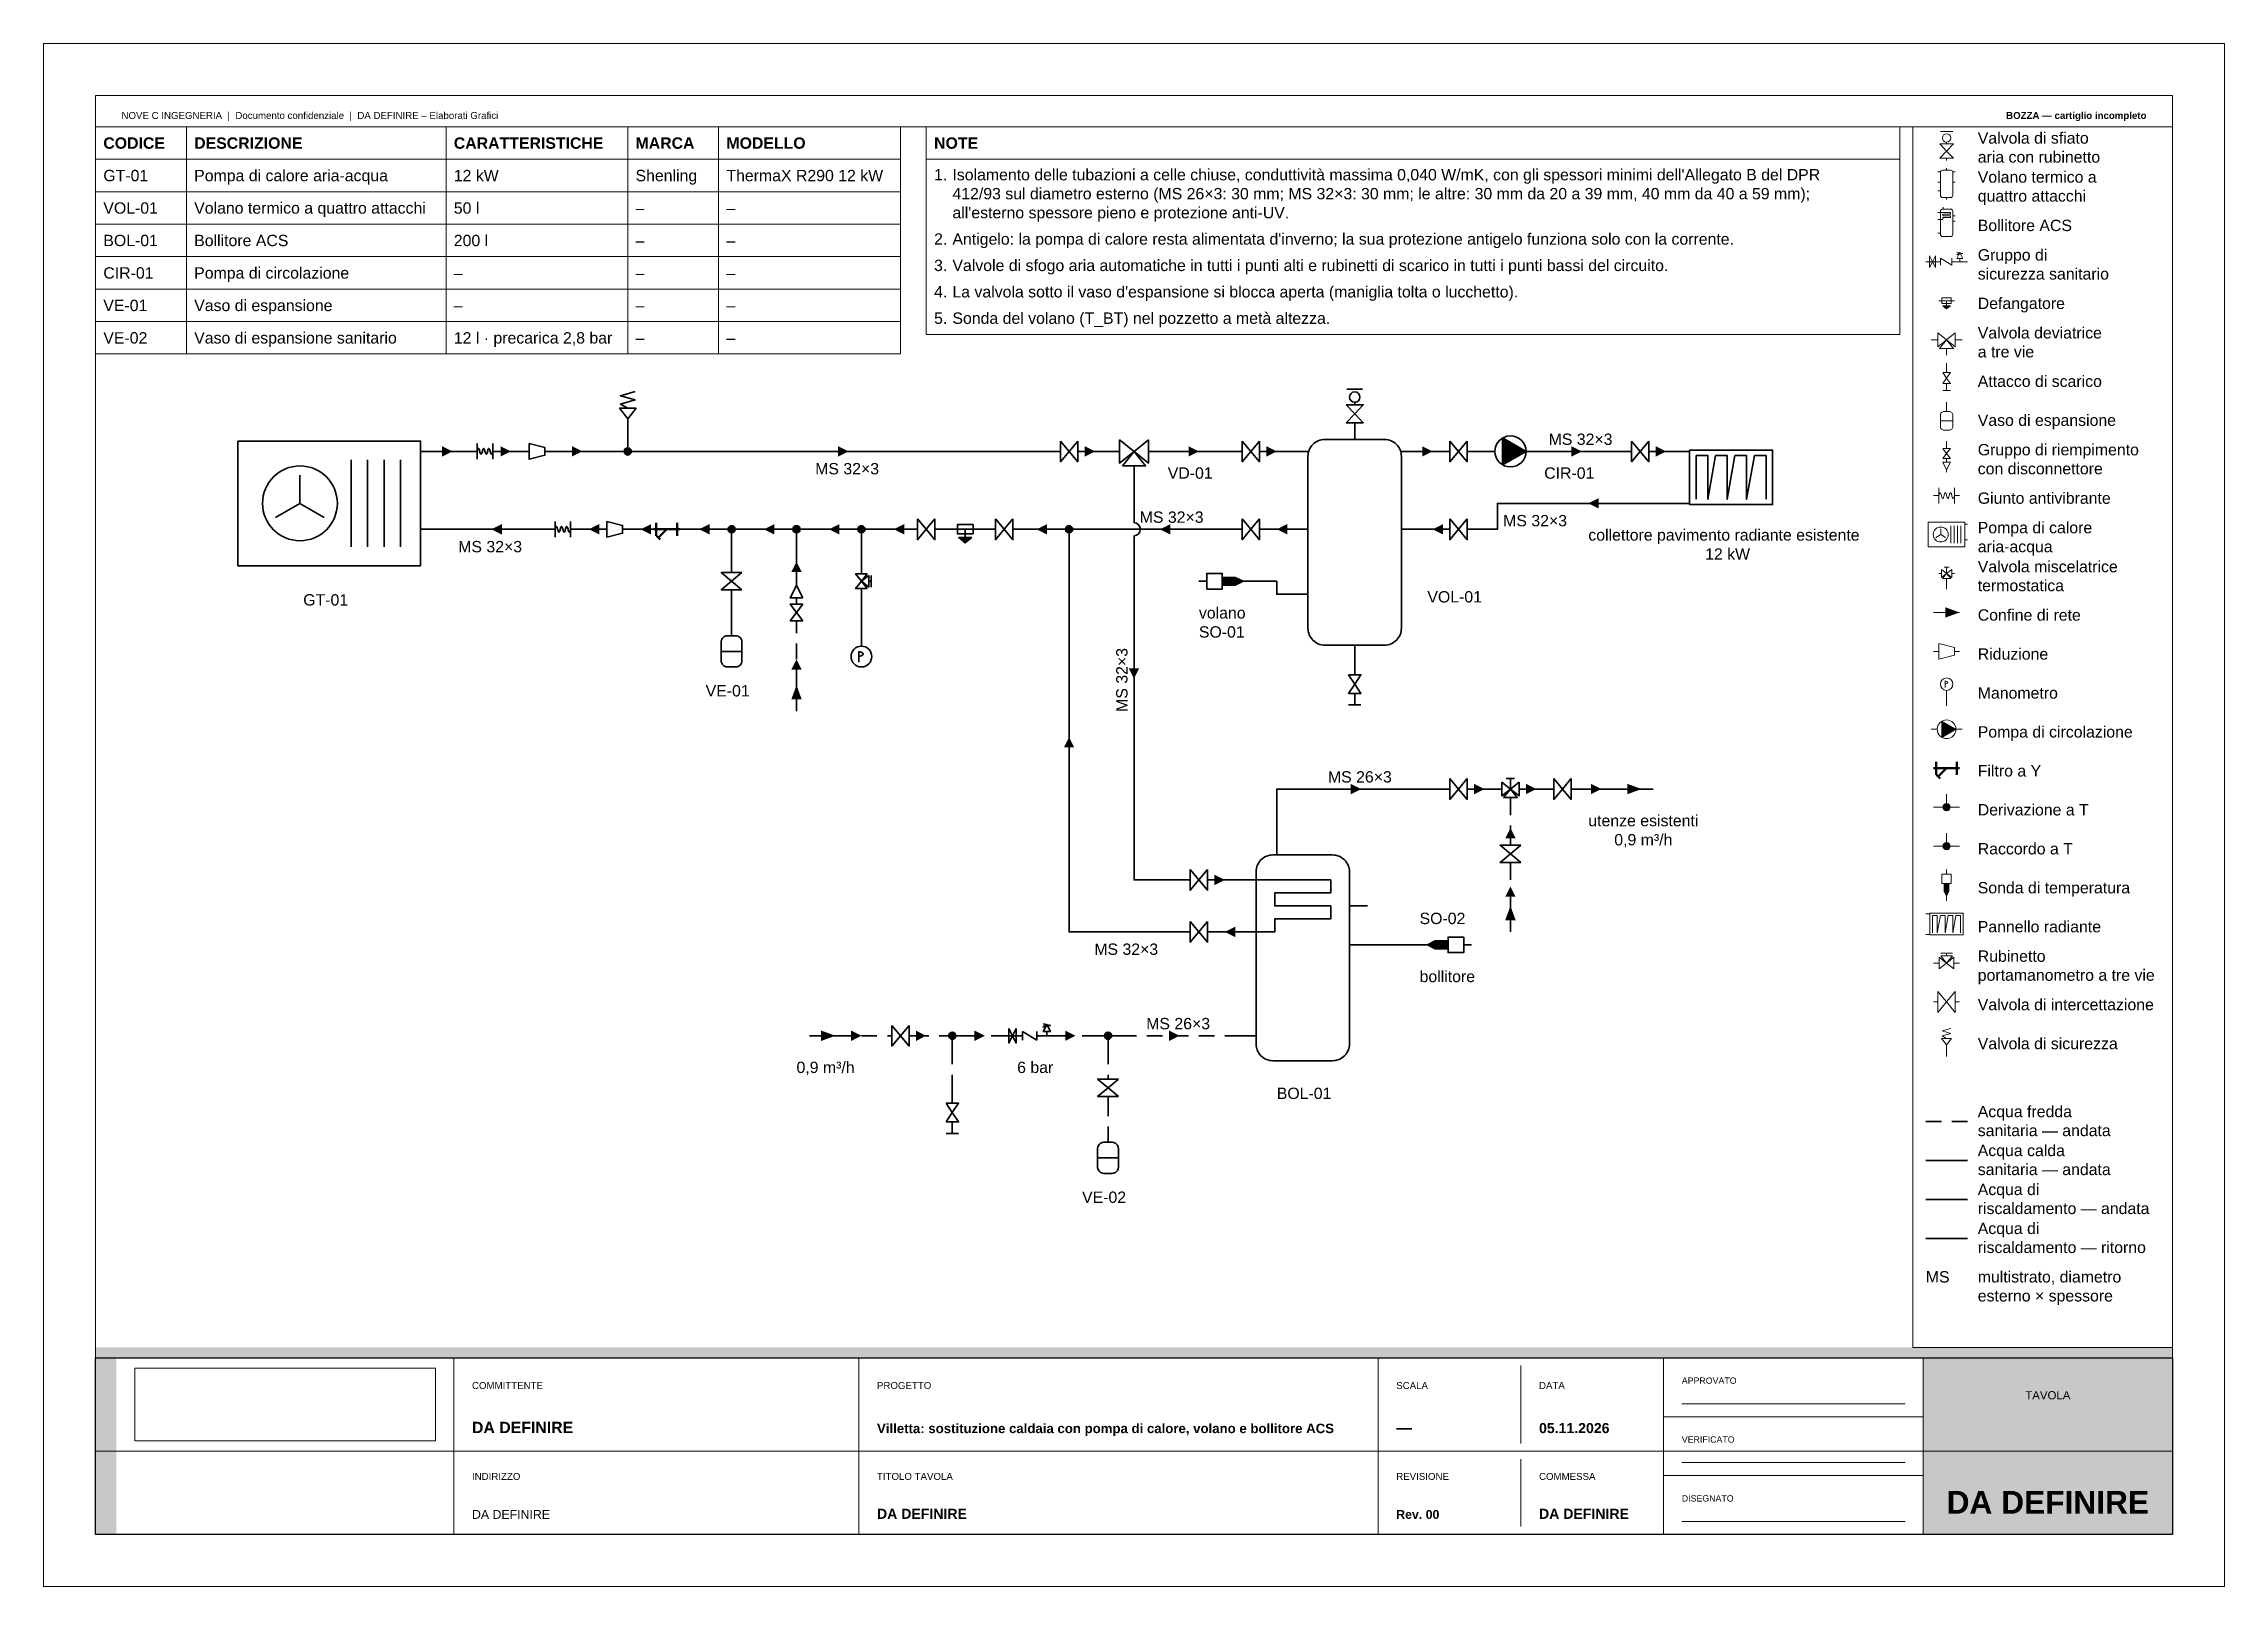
# Paper-space layout 'A3' of a CAD drawing. Header units: millimetres. Extents: x 0 to 420, y 0 to 297.
# The model-space entities are those that its viewports show. They can reach past a viewport. Long polylines and large blocks are cut down to what shows.
import ezdxf
from ezdxf.enums import TextEntityAlignment as Align

# ---------------------------------------------------------------- set-up
doc = ezdxf.new("R2010")
doc.units = ezdxf.units.MM
doc.linetypes.add('NOVEC_TRATTO_3_2', pattern=[5, 3, -2])
doc.layers.add('G-ANNO-NPLT', color=7, linetype='Continuous', lineweight=18, plot=False)
for name, color, linetype, lineweight in [('G-ANNO-TTLB', 7, 'Continuous', 18), ('M-ANNO-DIAM', 7, 'Continuous', 18), ('M-ANNO-IDEN', 7, 'Continuous', 18), ('M-ANNO-LEGN', 7, 'Continuous', 18), ('M-ANNO-SCHD', 7, 'Continuous', 18), ('M-DIAG-EQPM', 7, 'Continuous', 35)]:
    doc.layers.add(name, color=color, linetype=linetype, lineweight=lineweight)
for name, color, linetype, lineweight, true_color in [('M-HWTR-RETN', 142, 'Continuous', 35, 0x2471a3), ('M-HWTR-SPLY', 22, 'Continuous', 35, 0xc0392b), ('P-DOMW-CPIP', 161, 'NOVEC_TRATTO_3_2', 35, 0x5dade2), ('P-DOMW-HPIP', 30, 'Continuous', 35, 0xd68910)]:
    doc.layers.add(name, color=color, linetype=linetype, lineweight=lineweight, true_color=true_color)
doc.styles.add('NOVEC_ARIAL', font='arial.ttf')
doc.styles.add('NOVEC_ARIAL_GRASSETTO', font='arialbd.ttf')
picture_1 = doc.add_image_def('image1.jpg', size_in_pixel=(2961, 716))

# ---------------------------------------------------------------- blocks, each defined once
blk = doc.blocks.new('NoveC_FlowArrow')
h = blk.add_hatch(color=0)
h.dxf.hatch_style = 1
h.paths.add_polyline_path([(0, 0), (-2, 1), (-2, -1)])
blk = doc.blocks.new('NoveC_TeeBranch')
at = {"linetype": 'Continuous', "lineweight": -2}
h = blk.add_hatch(color=0, dxfattribs=at)
h.dxf.hatch_style = 1
h.paths.add_polyline_path([(1.8, -2.5, 1), (3.2, -2.5, 1)])
at = {"color": 0, "linetype": 'Continuous', "lineweight": -2}
for p, q in [((2.5, 0), (2.5, -2.5)), ((0, -2.5), (5, -2.5))]:
    blk.add_line(p, q, dxfattribs=at)
blk.add_circle((2.5, -2.5), 0.7, dxfattribs=at)
blk = doc.blocks.new('NoveC_NetworkBoundary')
at = {"color": 0, "linetype": 'Continuous', "lineweight": -2}
blk.add_line((0, -2.5), (5, -2.5), dxfattribs=at)
blk = doc.blocks.new('NoveC_DrainConnection')
at = {"color": 0, "linetype": 'Continuous', "lineweight": -2}
for p, q in [((2.5, 0), (2.5, -3)), ((2.5, -6.6), (2.5, -8.8)), ((1.3, -8.8), (3.7, -8.8))]:
    blk.add_line(p, q, dxfattribs=at)
for points in [[(1.3, -3), (3.7, -3), (2.5, -4.8)], [(1.3, -6.6), (3.7, -6.6), (2.5, -4.8)]]:
    blk.add_lwpolyline(points, close=True, dxfattribs=at)
blk = doc.blocks.new('NoveC_ExpansionConnection')
at = {"color": 0, "linetype": 'Continuous', "lineweight": -2}
for p, q in [((2.5, 0), (2.5, -3)), ((0.5, -6), (4.5, -6))]:
    blk.add_line(p, q, dxfattribs=at)
blk.add_lwpolyline([(1.7, -3), (3.3, -3, -0.414214), (4.5, -4.2), (4.5, -7.8, -0.414214), (3.3, -9), (1.7, -9, -0.414214), (0.5, -7.8), (0.5, -4.2, -0.414214)], format="xyb", close=True, dxfattribs=at)
blk = doc.blocks.new('NoveC_HeatPumpAirWater')
at = {"color": 0, "linetype": 'Continuous', "lineweight": -2}
for p, q in [((24.224, -6.6), (24.224, -23.4)), ((27.392, -6.6), (27.392, -23.4)), ((30.56, -6.6), (30.56, -23.4)), ((33.728, -6.6), (33.728, -23.4)), ((40, -5), (37.6, -5)), ((14.368, -15), (14.368, -9.6)), ((14.368, -15), (9.688, -17.736)), ((14.368, -15), (19.048, -17.736)), ((40, -20), (37.6, -20))]:
    blk.add_line(p, q, dxfattribs=at)
blk.add_lwpolyline([(2.4, -3), (37.6, -3), (37.6, -27), (2.4, -27)], close=True, dxfattribs=at)
blk.add_circle((14.368, -15), 7.2, dxfattribs=at)
blk = doc.blocks.new('NoveC_DhwCylinder')
at = {"color": 0, "linetype": 'Continuous', "lineweight": -2}
for p, q in [((7.5, 0), (7.5, -2.7)), ((25, -12.5), (21.5, -12.5)), ((25, -20), (21.5, -20)), ((0, -37.5), (3.5, -37.5))]:
    blk.add_line(p, q, dxfattribs=at)
blk.add_lwpolyline([(6.74, -2.7), (18.26, -2.7, -0.414214), (21.5, -5.94), (21.5, -39.06, -0.414214), (18.26, -42.3), (6.74, -42.3, -0.414214), (3.5, -39.06), (3.5, -5.94, -0.414214)], format="xyb", close=True, dxfattribs=at)
blk.add_lwpolyline([(0, -7.5), (7.1, -7.5), (17.9, -7.5), (17.9, -10), (7.1, -10), (7.1, -12.5), (17.9, -12.5), (17.9, -15), (7.1, -15), (7.1, -17.5), (0, -17.5)], dxfattribs=at)
blk = doc.blocks.new('NoveC_TemperatureProbe')
at = {"linetype": 'Continuous', "lineweight": -2}
h = blk.add_hatch(color=0, dxfattribs=at)
h.dxf.hatch_style = 1
h.paths.add_polyline_path([(1.75, -4.5), (3.25, -4.5), (3.25, -7), (2.5, -8.5), (1.75, -7)])
at = {"color": 0, "linetype": 'Continuous', "lineweight": -2}
for p, q in [((2.5, 0), (2.5, -1.5)), ((2.5, -8.5), (2.5, -10))]:
    blk.add_line(p, q, dxfattribs=at)
for points in [[(1, -1.5), (4, -1.5), (4, -4.5), (1, -4.5)], [(1.75, -4.5), (3.25, -4.5), (3.25, -7), (2.5, -8.5), (1.75, -7)]]:
    blk.add_lwpolyline(points, close=True, dxfattribs=at)
blk = doc.blocks.new('NoveC_BufferFourPort')
at = {"color": 0, "linetype": 'Continuous', "lineweight": -2}
for p, q in [((12.5, 0), (12.5, -2.7)), ((0, -5), (3.5, -5)), ((25, -5), (21.5, -5)), ((0, -20), (3.5, -20)), ((25, -20), (21.5, -20)), ((0, -32.5), (3.5, -32.5)), ((12.5, -45), (12.5, -42.3))]:
    blk.add_line(p, q, dxfattribs=at)
blk.add_lwpolyline([(6.74, -2.7), (18.26, -2.7, -0.414214), (21.5, -5.94), (21.5, -39.06, -0.414214), (18.26, -42.3), (6.74, -42.3, -0.414214), (3.5, -39.06), (3.5, -5.94, -0.414214)], format="xyb", close=True, dxfattribs=at)
blk = doc.blocks.new('NoveC_AirVentWithValve')
at = {"color": 0, "linetype": 'Continuous', "lineweight": -2}
for p, q in [((1, -0.525), (4, -0.525)), ((2.5, -3.05), (2.5, -3.525)), ((2.5, -6.975), (2.5, -7.5))]:
    blk.add_line(p, q, dxfattribs=at)
for points in [[(0.8333, -3.525), (4.1667, -3.525), (2.5, -5.25)], [(0.8333, -6.975), (4.1667, -6.975), (2.5, -5.25)]]:
    blk.add_lwpolyline(points, close=True, dxfattribs=at)
blk.add_circle((2.5, -2.05), 1, dxfattribs=at)
blk = doc.blocks.new('NoveC_UnderfloorPanel')
at = {"color": 0, "linetype": 'Continuous', "lineweight": -2}
for p, q in [((0, -2.5), (2, -2.5)), ((0, -12.5), (2, -12.5))]:
    blk.add_line(p, q, dxfattribs=at)
blk.add_lwpolyline([(2, -2.25), (18, -2.25), (18, -12.75), (2, -12.75)], close=True, dxfattribs=at)
blk.add_lwpolyline([(3.28, -11.7), (3.28, -3.3), (5.52, -3.3), (5.52, -11.7), (7.0133, -3.3), (9.2533, -3.3), (9.2533, -11.7), (10.7467, -3.3), (12.9867, -3.3), (12.9867, -11.7), (14.48, -3.3), (16.72, -3.3), (16.72, -11.7)], dxfattribs=at)
blk = doc.blocks.new('NoveC_MixingValveThermostatic')
at = {"color": 0, "linetype": 'Continuous', "lineweight": -2}
for p, q in [((1.7, -3), (3.3, -3)), ((2.5, -5), (2.5, -3)), ((0, -5), (0.85, -5)), ((2.5, -6.65), (2.5, -10)), ((4.15, -5), (5, -5))]:
    blk.add_line(p, q, dxfattribs=at)
for points in [[(0.85, -3.68), (0.85, -6.32), (2.5, -5)], [(4.15, -3.68), (4.15, -6.32), (2.5, -5)], [(1.18, -6.65), (3.82, -6.65), (2.5, -5)]]:
    blk.add_lwpolyline(points, close=True, dxfattribs=at)
blk = doc.blocks.new('NoveC_DivertingValve3way')
at = {"color": 0, "linetype": 'Continuous', "lineweight": -2}
for p, q in [((0, -5), (2.2, -5)), ((5, -7.8), (5, -10)), ((7.8, -5), (10, -5))]:
    blk.add_line(p, q, dxfattribs=at)
for points in [[(2.2, -2.76), (2.2, -7.24), (5, -5)], [(7.8, -2.76), (7.8, -7.24), (5, -5)], [(2.76, -7.8), (7.24, -7.8), (5, -5)]]:
    blk.add_lwpolyline(points, close=True, dxfattribs=at)
blk = doc.blocks.new('NoveC_ValveSafety')
at = {"color": 0, "linetype": 'Continuous', "lineweight": -2}
blk.add_line((2.5, -10), (2.5, -6.2), dxfattribs=at)
blk.add_lwpolyline([(0.9, -4.2), (4.1, -4.2), (2.5, -6.2)], close=True, dxfattribs=at)
blk.add_lwpolyline([(2.5, -4.2), (1.1, -3.4), (3.9, -2.6), (1.1, -1.8), (3.9, -1)], dxfattribs=at)
blk = doc.blocks.new('NoveC_FillingUnit')
at = {"color": 0, "linetype": 'Continuous', "lineweight": -2}
for p, q in [((2.5, 0), (2.5, -2.4)), ((2.5, -5.6), (2.5, -6.8)), ((2.5, -9.2), (2.5, -10))]:
    blk.add_line(p, q, dxfattribs=at)
for points in [[(1.3, -2.4), (3.7, -2.4), (2.5, -4)], [(1.3, -5.6), (3.7, -5.6), (2.5, -4)], [(1.3, -6.8), (3.7, -6.8), (2.5, -9.2)]]:
    blk.add_lwpolyline(points, close=True, dxfattribs=at)
blk = doc.blocks.new('NoveC_PressureGauge')
at = {"color": 0, "linetype": 'Continuous', "lineweight": -2}
blk.add_line((2.5, -10), (2.5, -5), dxfattribs=at)
blk.add_circle((2.5, -3), 2, dxfattribs=at)
blk = doc.blocks.new('NoveC_PressureGauge_Lettera')
at = {"color": 0, "linetype": 'Continuous', "lineweight": -2}
blk.add_line((-0.5, 1), (-0.5, -1.1), dxfattribs=at)
blk.add_lwpolyline([(-0.5, 1), (-0.24, 0.92), (-0.03, 0.83), (0.14, 0.75), (0.26, 0.67), (0.33, 0.58), (0.35, 0.5), (0.33, 0.42), (0.26, 0.33), (0.14, 0.25), (-0.03, 0.17), (-0.24, 0.08), (-0.5, 0)], dxfattribs=at)
blk = doc.blocks.new('NoveC_TeeJunction')
at = {"linetype": 'Continuous', "lineweight": -2}
h = blk.add_hatch(color=0, dxfattribs=at)
h.dxf.hatch_style = 1
h.paths.add_polyline_path([(1.8, -2.5, 1), (3.2, -2.5, 1)])
at = {"color": 0, "linetype": 'Continuous', "lineweight": -2}
for p, q in [((2.5, 0), (2.5, -2.5)), ((0, -2.5), (5, -2.5))]:
    blk.add_line(p, q, dxfattribs=at)
blk.add_circle((2.5, -2.5), 0.7, dxfattribs=at)
blk = doc.blocks.new('NoveC_ValveIsolation')
at = {"color": 0, "linetype": 'Continuous', "lineweight": -2}
for p, q in [((0, -2.5), (0.8333, -2.5)), ((4.1667, -2.5), (5, -2.5))]:
    blk.add_line(p, q, dxfattribs=at)
for points in [[(0.8333, -0.5), (0.8333, -4.5), (2.5, -2.5)], [(4.1667, -0.5), (4.1667, -4.5), (2.5, -2.5)]]:
    blk.add_lwpolyline(points, close=True, dxfattribs=at)
blk = doc.blocks.new('NoveC_DhwSafetyGroup')
at = {"color": 0, "linetype": 'Continuous', "lineweight": -2}
for p, q in [((0, -2.5), (3.5, -2.5)), ((3.5, -1.66), (3.5, -3.34)), ((3.5, -1.66), (6.3, -3.34)), ((6.3, -1.66), (6.3, -3.34)), ((6.3, -2.5), (10, -2.5)), ((8.2, -2.5), (8.2, -1.7))]:
    blk.add_line(p, q, dxfattribs=at)
for points in [[(0.9, -1.1), (0.9, -3.9), (1.6, -2.5)], [(2.3, -1.1), (2.3, -3.9), (1.6, -2.5)], [(7.5, -1.7), (8.9, -1.7), (8.2, -0.3)]]:
    blk.add_lwpolyline(points, close=True, dxfattribs=at)
blk.add_lwpolyline([(8.2, -0.3), (7.5, -0.8), (8.9, -0.5), (7.5, -0.2)], dxfattribs=at)
blk = doc.blocks.new('NoveC_FlexibleJoint')
at = {"color": 0, "linetype": 'Continuous', "lineweight": -2}
for p, q in [((0, -2.5), (1, -2.5)), ((1, -1), (1, -4)), ((4, -1), (4, -4)), ((4, -2.5), (5, -2.5))]:
    blk.add_line(p, q, dxfattribs=at)
blk.add_lwpolyline([(1, -2.5), (1.04, -2.33), (1.08, -2.19), (1.12, -2.09), (1.17, -2.01), (1.21, -1.97), (1.25, -1.95), (1.29, -1.97), (1.33, -2.01), (1.38, -2.09), (1.42, -2.19), (1.46, -2.33), (1.5, -2.5), (1.54, -2.67), (1.58, -2.81), (1.62, -2.91), (1.67, -2.99), (1.71, -3.03), (1.75, -3.05), (1.79, -3.03), (1.83, -2.99), (1.88, -2.91), (1.92, -2.81), (1.96, -2.67), (2, -2.5), (2.04, -2.33), (2.08, -2.19), (2.12, -2.09), (2.17, -2.01), (2.21, -1.97), (2.25, -1.95), (2.29, -1.97), (2.33, -2.01), (2.38, -2.09), (2.42, -2.19), (2.46, -2.33), (2.5, -2.5), (2.54, -2.67), (2.58, -2.81), (2.62, -2.91), (2.67, -2.99), (2.71, -3.03), (2.75, -3.05), (2.79, -3.03), (2.83, -2.99), (2.88, -2.91), (2.92, -2.81), (2.96, -2.67), (3, -2.5), (3.04, -2.33), (3.08, -2.19), (3.12, -2.09), (3.17, -2.01), (3.21, -1.97), (3.25, -1.95), (3.29, -1.97), (3.33, -2.01), (3.38, -2.09), (3.42, -2.19), (3.46, -2.33), (3.5, -2.5), (3.54, -2.67), (3.58, -2.81), (3.62, -2.91), (3.67, -2.99), (3.71, -3.03), (3.75, -3.05), (3.79, -3.03), (3.83, -2.99), (3.88, -2.91), (3.92, -2.81), (3.96, -2.67), (4, -2.5)], dxfattribs=at)
blk = doc.blocks.new('NoveC_PipeReducer')
at = {"color": 0, "linetype": 'Continuous', "lineweight": -2}
for p, q in [((0, -2.5), (1, -2.5)), ((4, -2.5), (5, -2.5))]:
    blk.add_line(p, q, dxfattribs=at)
blk.add_lwpolyline([(1, -1), (4, -1.75), (4, -3.25), (1, -4)], close=True, dxfattribs=at)
blk = doc.blocks.new('NoveC_DirtSeparator')
at = {"linetype": 'Continuous', "lineweight": -2}
h = blk.add_hatch(color=0, dxfattribs=at)
h.dxf.hatch_style = 1
h.paths.add_polyline_path([(1.25, -6.6), (3.75, -6.6), (2.5, -7.6)])
at = {"color": 0, "linetype": 'Continuous', "lineweight": -2}
for p, q in [((0, -5), (5, -5)), ((2.5, -5), (2.5, -7.6))]:
    blk.add_line(p, q, dxfattribs=at)
for points in [[(1, -4.1), (4, -4.1), (4, -5.9), (1, -5.9)], [(1.25, -6.6), (3.75, -6.6), (2.5, -7.6)]]:
    blk.add_lwpolyline(points, close=True, dxfattribs=at)
blk = doc.blocks.new('NoveC_Strainer')
at = {"color": 0, "linetype": 'Continuous', "lineweight": -2}
for p, q in [((0, -2.5), (5, -2.5)), ((0.5, -1.25), (0.5, -3.75)), ((0.5464, -3.7464), (1.2536, -4.4536)), ((2.5, -2.5), (0.9, -4.1)), ((4.5, -1.25), (4.5, -3.75))]:
    blk.add_line(p, q, dxfattribs=at)
blk = doc.blocks.new('NoveC_PumpCirculator')
at = {"linetype": 'Continuous', "lineweight": -2}
h = blk.add_hatch(color=0, dxfattribs=at)
h.dxf.hatch_style = 1
h.paths.add_polyline_path([(3.5, -2.402), (3.5, -7.598), (8, -5)])
at = {"color": 0, "linetype": 'Continuous', "lineweight": -2}
for p, q in [((0, -5), (2, -5)), ((8, -5), (10, -5))]:
    blk.add_line(p, q, dxfattribs=at)
blk.add_lwpolyline([(3.5, -2.402), (3.5, -7.598), (8, -5)], close=True, dxfattribs=at)
blk.add_circle((5, -5), 3, dxfattribs=at)
blk = doc.blocks.new('NoveC_ValveGaugeCock3way')
at = {"color": 0, "linetype": 'Continuous', "lineweight": -2}
for p, q in [((0, -2.5), (1.1, -2.5)), ((1.38, -0.6), (3.62, -0.6)), ((2.5, -1.1), (2.5, -0.6)), ((3.9, -2.5), (5, -2.5))]:
    blk.add_line(p, q, dxfattribs=at)
for points in [[(1.1, -1.38), (1.1, -3.62), (2.5, -2.5)], [(1.38, -1.1), (3.62, -1.1), (2.5, -2.5)], [(3.9, -1.38), (3.9, -3.62), (2.5, -2.5)]]:
    blk.add_lwpolyline(points, close=True, dxfattribs=at)

msp = doc.modelspace()

# ---------------------------------------------------------------- linework, layer by layer
at = {"layer": 'M-ANNO-LEGN', "color": 161, "linetype": 'NOVEC_TRATTO_3_2', "lineweight": 35, "true_color": 0x5dade2}
msp.add_line((362.5, 89.5), (370.5, 89.5), dxfattribs=at)
at = {"layer": 'M-ANNO-LEGN', "color": 30, "linetype": 'Continuous', "lineweight": 35, "true_color": 0xd68910}
msp.add_line((362.5, 82), (370.5, 82), dxfattribs=at)
at = {"layer": 'M-ANNO-LEGN', "color": 22, "linetype": 'Continuous', "lineweight": 35, "true_color": 0xc0392b}
msp.add_line((362.5, 74.5), (370.5, 74.5), dxfattribs=at)
at = {"layer": 'M-ANNO-LEGN', "color": 142, "linetype": 'Continuous', "lineweight": 35, "true_color": 0x2471a3}
msp.add_line((362.5, 67), (370.5, 67), dxfattribs=at)
at = {"layer": 'M-ANNO-LEGN'}
msp.add_lwpolyline([(360, 281), (410, 281), (410, 46), (360, 46)], close=True, dxfattribs=at)
at = {"layer": 'M-ANNO-SCHD'}
for p, q in [((10, 281), (165, 281)), ((10, 281), (10, 237.25)), ((27.5, 281), (27.5, 237.25)), ((77.5, 281), (77.5, 237.25)), ((112.5, 281), (112.5, 237.25)), ((130, 281), (130, 237.25)), ((165, 281), (165, 237.25)), ((170, 281), (357.5, 281)), ((170, 281), (170, 241)), ((357.5, 281), (357.5, 241)), ((10, 274.75), (165, 274.75)), ((170, 274.75), (357.5, 274.75)), ((10, 268.5), (165, 268.5)), ((10, 262.25), (165, 262.25)), ((10, 256), (165, 256)), ((10, 249.75), (165, 249.75)), ((10, 243.5), (165, 243.5)), ((170, 241), (357.5, 241)), ((10, 237.25), (165, 237.25))]:
    msp.add_line(p, q, dxfattribs=at)
at = {"layer": 'M-HWTR-RETN', "flags": 128}
for points in [[(315, 208.5), (280, 208.5), (280, 203.5), (275, 203.5)], [(97.5, 203.5), (75, 203.5)], [(107.5, 203.5), (102.5, 203.5)], [(117.5, 203.5), (112.5, 203.5)], [(130, 203.5), (122.5, 203.5)], [(142.5, 203.5), (135, 203.5)], [(155, 203.5), (147.5, 203.5)], [(167.5, 203.5), (160, 203.5)], [(175, 203.5), (172.5, 203.5)], [(182.5, 203.5), (180, 203.5)], [(195, 203.5), (187.5, 203.5)], [(230, 203.5), (200, 203.5)], [(240, 203.5), (235, 203.5)], [(270, 203.5), (265, 203.5)], [(132.5, 201), (132.5, 196)], [(145, 193.5), (145, 201)], [(157.5, 201), (157.5, 196)], [(220, 126), (197.5, 126), (197.5, 201)], [(132.5, 191), (132.5, 186)], [(157.5, 191), (157.5, 186)], [(230, 126), (225, 126)]]:
    msp.add_lwpolyline(points, dxfattribs=at)
at = {"layer": 'M-HWTR-SPLY', "flags": 128}
for points in [[(75, 218.5), (82.5, 218.5)], [(87.5, 218.5), (92.5, 218.5)], [(97.5, 218.5), (110, 218.5)], [(115, 218.5), (195, 218.5)], [(200, 218.5), (205, 218.5)], [(215, 218.5), (230, 218.5)], [(235, 218.5), (240, 218.5)], [(265, 218.5), (270, 218.5)], [(275, 218.5), (277.5, 218.5)], [(287.5, 218.5), (305, 218.5)], [(310, 218.5), (315, 218.5)], [(210, 213.5), (210, 204.75)], [(210, 202.25), (210, 136), (220, 136)], [(240, 191), (237.5, 191), (237.5, 193.5), (232.5, 193.5)], [(225, 136), (230, 136)]]:
    msp.add_lwpolyline(points, dxfattribs=at)
at = {"layer": 'M-HWTR-SPLY', "linetype": 'Continuous'}
msp.add_arc((210, 203.5), 1.25, 270, 90, dxfattribs=at)
at = {"layer": 'P-DOMW-CPIP', "flags": 128}
for points in [[(145, 173.5), (145, 183.5)], [(282.5, 143.5), (282.5, 148.5)], [(282.5, 131), (282.5, 138.5)], [(152.5, 106), (162.5, 106)], [(167.5, 106), (172.5, 106)], [(177.5, 106), (185, 106)], [(195, 106), (202.5, 106)], [(207.5, 106), (230, 106)], [(175, 103.5), (175, 96)], [(205, 103.5), (205, 98.5)], [(205, 93.5), (205, 88.5)]]:
    msp.add_lwpolyline(points, dxfattribs=at)
at = {"layer": 'P-DOMW-HPIP', "flags": 128}
for points in [[(237.5, 143.5), (237.5, 153.5), (270, 153.5)], [(275, 153.5), (280, 153.5)], [(285, 153.5), (290, 153.5)], [(295, 153.5), (305, 153.5)], [(255, 123.5), (265, 123.5)]]:
    msp.add_lwpolyline(points, dxfattribs=at)

# ---------------------------------------------------------------- block references
at = {"layer": 'M-ANNO-LEGN', "lineweight": 18}
for name, p, xscale, yscale in [('NoveC_AirVentWithValve', (364.5, 280.5), 0.8, 0.8), ('NoveC_BufferFourPort', (364.83333, 273), 0.13333333333333333, 0.13333333333333333), ('NoveC_DhwCylinder', (364.83333, 265.5), 0.13333333333333333, 0.13333333333333333), ('NoveC_DhwSafetyGroup', (362.5, 257), 0.8, 0.8), ('NoveC_DirtSeparator', (365, 250.5), 0.6, 0.6), ('NoveC_DivertingValve3way', (363.5, 243), 0.6, 0.6), ('NoveC_DrainConnection', (365, 235.5), 0.6, 0.6), ('NoveC_ExpansionConnection', (365, 228), 0.6, 0.6), ('NoveC_FillingUnit', (365, 220.5), 0.6, 0.6), ('NoveC_HeatPumpAirWater', (362.5, 205.5), 0.2, 0.2), ('NoveC_MixingValveThermostatic', (365, 198), 0.6, 0.6), ('NoveC_PressureGauge', (365, 175.5), 0.6, 0.6), ('NoveC_PressureGauge_Lettera', (366.5, 173.7), 0.6, 0.6), ('NoveC_PumpCirculator', (363.5, 168), 0.6, 0.6), ('NoveC_TemperatureProbe', (365, 138), 0.6, 0.6), ('NoveC_UnderfloorPanel', (362.5, 130.5), 0.4, 0.4), ('NoveC_ValveSafety', (365, 108), 0.6, 0.6)]:
    msp.add_blockref(name, p, dxfattribs=dict(at, xscale=xscale, yscale=yscale))
for name, p in [('NoveC_FlexibleJoint', (364, 212.5)), ('NoveC_NetworkBoundary', (364, 190)), ('NoveC_PipeReducer', (364, 182.5)), ('NoveC_TeeBranch', (364, 152.5)), ('NoveC_TeeJunction', (364, 145)), ('NoveC_ValveGaugeCock3way', (364, 122.5)), ('NoveC_ValveIsolation', (364, 115))]:
    msp.add_blockref(name, p, dxfattribs=at)
at = {"layer": 'M-ANNO-LEGN', "lineweight": 50}
msp.add_blockref('NoveC_Strainer', (364, 160), dxfattribs=at)
at = {"layer": 'M-DIAG-EQPM'}
for name, p in [('NoveC_ValveSafety', (110, 231)), ('NoveC_AirVentWithValve', (250, 231)), ('NoveC_BufferFourPort', (240, 223.5)), ('NoveC_HeatPumpAirWater', (35, 223.5)), ('NoveC_FlexibleJoint', (82.5, 221)), ('NoveC_PipeReducer', (92.5, 221)), ('NoveC_TeeBranch', (110, 221)), ('NoveC_ValveIsolation', (195, 221)), ('NoveC_DivertingValve3way', (205, 223.5)), ('NoveC_ValveIsolation', (230, 221)), ('NoveC_ValveIsolation', (270, 221)), ('NoveC_PumpCirculator', (277.5, 223.5)), ('NoveC_ValveIsolation', (305, 221)), ('NoveC_UnderfloorPanel', (315, 221)), ('NoveC_FlexibleJoint', (97.5, 206)), ('NoveC_PipeReducer', (107.5, 206)), ('NoveC_ValveIsolation', (167.5, 206)), ('NoveC_ValveIsolation', (182.5, 206)), ('NoveC_ValveIsolation', (230, 206)), ('NoveC_ValveIsolation', (270, 206)), ('NoveC_ExpansionConnection', (130, 186)), ('NoveC_PressureGauge_Lettera', (157.5, 179)), ('NoveC_DrainConnection', (250, 178.5)), ('NoveC_ValveIsolation', (270, 156)), ('NoveC_MixingValveThermostatic', (280, 158.5)), ('NoveC_ValveIsolation', (290, 156)), ('NoveC_DhwCylinder', (230, 143.5)), ('NoveC_ValveIsolation', (220, 138.5)), ('NoveC_ValveIsolation', (220, 128.5)), ('NoveC_NetworkBoundary', (147.5, 108.5)), ('NoveC_ValveIsolation', (162.5, 108.5)), ('NoveC_DhwSafetyGroup', (185, 108.5)), ('NoveC_DrainConnection', (172.5, 96)), ('NoveC_ExpansionConnection', (202.5, 88.5))]:
    msp.add_blockref(name, p, dxfattribs=at)
at = {"layer": 'M-DIAG-EQPM', "lineweight": 50}
msp.add_blockref('NoveC_Strainer', (117.5, 206), dxfattribs=at)
at = {"layer": 'M-DIAG-EQPM'}
for name, p, rotation in [('NoveC_TeeBranch', (135, 201), 180), ('NoveC_TeeBranch', (147.5, 201), 180), ('NoveC_TeeBranch', (160, 201), 180), ('NoveC_TeeJunction', (200, 201), 180), ('NoveC_ValveIsolation', (135, 196), 270), ('NoveC_FillingUnit', (147.5, 183.5), 180), ('NoveC_ValveGaugeCock3way', (160, 196), 270), ('NoveC_TemperatureProbe', (222.5, 191), 90), ('NoveC_PressureGauge', (160, 176), 180), ('NoveC_ValveIsolation', (285, 143.5), 270), ('NoveC_TemperatureProbe', (275, 126), 270), ('NoveC_TeeBranch', (177.5, 103.5), 180), ('NoveC_TeeBranch', (207.5, 103.5), 180), ('NoveC_ValveIsolation', (207.5, 98.5), 270)]:
    msp.add_blockref(name, p, dxfattribs=dict(at, rotation=rotation))
for name, p, xscale in [('NoveC_DirtSeparator', (180, 208.5), -1), ('NoveC_FlowArrow', (369, 187.5), 1.375), ('NoveC_FlowArrow', (307.75, 153.5), 1.375), ('NoveC_NetworkBoundary', (310, 156), -1), ('NoveC_FlowArrow', (152.5, 106), 1.375)]:
    msp.add_blockref(name, p, dxfattribs=dict(at, xscale=xscale))
for name, p, xscale, rotation in [('NoveC_FlowArrow', (145, 173.5), 1.375, 90), ('NoveC_NetworkBoundary', (147.5, 168.5), -1, 270), ('NoveC_FlowArrow', (282.5, 131), 1.375, 90), ('NoveC_NetworkBoundary', (285, 126), -1, 270)]:
    msp.add_blockref(name, p, dxfattribs=dict(at, xscale=xscale, rotation=rotation))
at = {"layer": 'M-HWTR-RETN'}
for p, rotation in [((297.5, 208.5), 180), ((86.25, 203.5), 180), ((105, 203.5), 180), ((115, 203.5), 180), ((126.25, 203.5), 180), ((138.75, 203.5), 180), ((151.25, 203.5), 180), ((163.75, 203.5), 180), ((191.25, 203.5), 180), ((215, 203.5), 180), ((237.5, 203.5), 180), ((267.5, 203.5), 180), ((145, 197.25), 90), ((197.5, 163.5), 90), ((227.5, 126), 180)]:
    msp.add_blockref('NoveC_FlowArrow', p, dxfattribs=dict(at, rotation=rotation))
at = {"layer": 'M-HWTR-SPLY'}
for p in [(78.75, 218.5), (90, 218.5), (103.75, 218.5), (155, 218.5), (202.5, 218.5), (222.5, 218.5), (237.5, 218.5), (267.5, 218.5), (296.25, 218.5), (312.5, 218.5), (227.5, 136)]:
    msp.add_blockref('NoveC_FlowArrow', p, dxfattribs=at)
at = {"layer": 'M-HWTR-SPLY', "rotation": 270}
msp.add_blockref('NoveC_FlowArrow', (210, 174.75), dxfattribs=at)
at = {"layer": 'P-DOMW-CPIP', "rotation": 90}
for p in [(145, 178.5), (282.5, 146), (282.5, 134.75)]:
    msp.add_blockref('NoveC_FlowArrow', p, dxfattribs=at)
at = {"layer": 'P-DOMW-CPIP'}
for p in [(157.5, 106), (170, 106), (181.25, 106), (198.75, 106), (218.75, 106)]:
    msp.add_blockref('NoveC_FlowArrow', p, dxfattribs=at)
at = {"layer": 'P-DOMW-HPIP'}
for p in [(253.75, 153.5), (277.5, 153.5), (287.5, 153.5), (300, 153.5)]:
    msp.add_blockref('NoveC_FlowArrow', p, dxfattribs=at)

# ---------------------------------------------------------------- texts
at = {"layer": 'M-ANNO-DIAM', "style": 'NOVEC_ARIAL'}
for s, p in [('MS 32×3', (289.85237, 219.75)), ('MS 32×3', (148.60237, 214.075)), ('MS 32×3', (211.10237, 204.75)), ('MS 32×3', (281.10237, 204.075)), ('MS 32×3', (79.85237, 199.075)), ('MS 26×3', (247.35237, 154.75)), ('MS 32×3', (202.35237, 121.575)), ('MS 26×3', (212.35237, 107.25))]:
    msp.add_text(s, height=2.1844, dxfattribs=at).set_placement(p)
msp.add_text('MS 32×3', height=2.1844, rotation=90, dxfattribs=at).set_placement((208.75, 168.35237))
at = {"layer": 'M-ANNO-IDEN', "style": 'NOVEC_ARIAL'}
for s, p in [('VD-01', (216.5, 213.2375)), ('CIR-01', (289, 213.2375)), ('collettore pavimento radiante esistente', (297.5, 201.325)), ('12 kW', (320, 197.65)), ('GT-01', (50, 188.825)), ('VOL-01', (266.5, 189.4125)), ('volano', (222.5, 186.325)), ('SO-01', (222.5, 182.65)), ('VE-01', (127.5, 171.325)), ('utenze esistenti', (297.5, 146.325)), ('0,9 m³/h', (302.5, 142.65)), ('SO-02', (265, 127.5)), ('bollitore', (265, 116.325)), ('0,9 m³/h', (145, 98.825)), ('6 bar', (187.5, 98.825)), ('BOL-01', (237.5, 93.825)), ('VE-02', (200, 73.825))]:
    msp.add_text(s, height=2.1844, dxfattribs=at).set_placement(p)
at = {"layer": 'M-ANNO-LEGN', "style": 'NOVEC_ARIAL'}
for s, p in [('Valvola di sfiato', (372.5, 277.7381)), ('aria con rubinetto', (372.5, 274.0869)), ('Volano termico a', (372.5, 270.2381)), ('quattro attacchi', (372.5, 266.5869)), ('Bollitore ACS', (372.5, 260.9125)), ('Gruppo di', (372.5, 255.2381)), ('sicurezza sanitario', (372.5, 251.5869)), ('Defangatore', (372.5, 245.9125)), ('Valvola deviatrice', (372.5, 240.2381)), ('a tre vie', (372.5, 236.5869)), ('Attacco di scarico', (372.5, 230.9125)), ('Vaso di espansione', (372.5, 223.4125)), ('Gruppo di riempimento', (372.5, 217.7381)), ('con disconnettore', (372.5, 214.0869)), ('Giunto antivibrante', (372.5, 208.4125)), ('Pompa di calore', (372.5, 202.7381)), ('Valvola miscelatrice', (372.5, 195.2381)), ('aria-acqua', (372.5, 199.0869)), ('termostatica', (372.5, 191.5869)), ('Confine di rete', (372.5, 185.9125)), ('Riduzione', (372.5, 178.4125)), ('Manometro', (372.5, 170.9125)), ('Pompa di circolazione', (372.5, 163.4125)), ('Filtro a Y', (372.5, 155.9125)), ('Derivazione a T', (372.5, 148.4125)), ('Raccordo a T', (372.5, 140.9125)), ('Sonda di temperatura', (372.5, 133.4125)), ('Pannello radiante', (372.5, 125.9125)), ('Rubinetto', (372.5, 120.2381)), ('portamanometro a tre vie', (372.5, 116.5869)), ('Valvola di intercettazione', (372.5, 110.9125)), ('Valvola di sicurezza', (372.5, 103.4125)), ('Acqua fredda', (372.5, 90.3256)), ('sanitaria — andata', (372.5, 86.6744)), ('Acqua calda', (372.5, 82.8256)), ('sanitaria — andata', (372.5, 79.1744)), ('Acqua di', (372.5, 75.3256)), ('riscaldamento — andata', (372.5, 71.6744)), ('Acqua di', (372.5, 67.8256)), ('riscaldamento — ritorno', (372.5, 64.1744)), ('MS', (362.5, 58.5)), ('multistrato, diametro', (372.5, 58.5)), ('esterno × spessore', (372.5, 54.84875))]:
    msp.add_text(s, height=2.1844, dxfattribs=at).set_placement(p)
at = {"layer": 'M-ANNO-SCHD'}
for s, style, p in [('CODICE', 'NOVEC_ARIAL_GRASSETTO', (11.5, 276.76375)), ('DESCRIZIONE', 'NOVEC_ARIAL_GRASSETTO', (29, 276.76375)), ('CARATTERISTICHE', 'NOVEC_ARIAL_GRASSETTO', (79, 276.76375)), ('MARCA', 'NOVEC_ARIAL_GRASSETTO', (114, 276.76375)), ('MODELLO', 'NOVEC_ARIAL_GRASSETTO', (131.5, 276.76375)), ('NOTE', 'NOVEC_ARIAL_GRASSETTO', (171.5, 276.76375)), ("Isolamento delle tubazioni a celle chiuse, conduttività massima 0,040 W/mK, con gli spessori minimi dell'Allegato B del DPR", 'NOVEC_ARIAL', (175.0306, 270.6775)), ('GT-01', 'NOVEC_ARIAL', (11.5, 270.51375)), ('Pompa di calore aria-acqua', 'NOVEC_ARIAL', (29, 270.51375)), ('12 kW', 'NOVEC_ARIAL', (79, 270.51375)), ('Shenling', 'NOVEC_ARIAL', (114, 270.51375)), ('ThermaX R290 12 kW', 'NOVEC_ARIAL', (131.5, 270.51375)), ('1.', 'NOVEC_ARIAL', (171.5, 270.6775)), ('412/93 sul diametro esterno (MS 26×3: 30 mm; MS 32×3: 30 mm; le altre: 30 mm da 20 a 39 mm, 40 mm da 40 a 59 mm);', 'NOVEC_ARIAL', (175.0306, 267.02625)), ('VOL-01', 'NOVEC_ARIAL', (11.5, 264.26375)), ('Volano termico a quattro attacchi', 'NOVEC_ARIAL', (29, 264.26375)), ('50 l', 'NOVEC_ARIAL', (79, 264.26375)), ('–', 'NOVEC_ARIAL', (114, 264.26375)), ('–', 'NOVEC_ARIAL', (131.5, 264.26375)), ("all'esterno spessore pieno e protezione anti-UV.", 'NOVEC_ARIAL', (175.0306, 263.375)), ('2.', 'NOVEC_ARIAL', (171.5, 258.295)), ("Antigelo: la pompa di calore resta alimentata d'inverno; la sua protezione antigelo funziona solo con la corrente.", 'NOVEC_ARIAL', (175.0306, 258.295)), ('BOL-01', 'NOVEC_ARIAL', (11.5, 258.01375)), ('Bollitore ACS', 'NOVEC_ARIAL', (29, 258.01375)), ('200 l', 'NOVEC_ARIAL', (79, 258.01375)), ('–', 'NOVEC_ARIAL', (114, 258.01375)), ('–', 'NOVEC_ARIAL', (131.5, 258.01375)), ('CIR-01', 'NOVEC_ARIAL', (11.5, 251.76375)), ('Pompa di circolazione', 'NOVEC_ARIAL', (29, 251.76375)), ('–', 'NOVEC_ARIAL', (79, 251.76375)), ('–', 'NOVEC_ARIAL', (114, 251.76375)), ('–', 'NOVEC_ARIAL', (131.5, 251.76375)), ('3.', 'NOVEC_ARIAL', (171.5, 253.215)), ('Valvole di sfogo aria automatiche in tutti i punti alti e rubinetti di scarico in tutti i punti bassi del circuito.', 'NOVEC_ARIAL', (175.0306, 253.215)), ('Vaso di espansione', 'NOVEC_ARIAL', (29, 245.51375)), ('4.', 'NOVEC_ARIAL', (171.5, 248.135)), ("La valvola sotto il vaso d'espansione si blocca aperta (maniglia tolta o lucchetto).", 'NOVEC_ARIAL', (175.0306, 248.135)), ('VE-01', 'NOVEC_ARIAL', (11.5, 245.51375)), ('–', 'NOVEC_ARIAL', (79, 245.51375)), ('–', 'NOVEC_ARIAL', (114, 245.51375)), ('–', 'NOVEC_ARIAL', (131.5, 245.51375)), ('5.', 'NOVEC_ARIAL', (171.5, 243.055)), ('Sonda del volano (T_BT) nel pozzetto a metà altezza.', 'NOVEC_ARIAL', (175.0306, 243.055)), ('VE-02', 'NOVEC_ARIAL', (11.5, 239.26375)), ('Vaso di espansione sanitario', 'NOVEC_ARIAL', (29, 239.26375)), ('12 l · precarica 2,8 bar', 'NOVEC_ARIAL', (79, 239.26375)), ('–', 'NOVEC_ARIAL', (114, 239.26375)), ('–', 'NOVEC_ARIAL', (131.5, 239.26375))]:
    msp.add_text(s, height=2.1844, dxfattribs=dict(at, style=style)).set_placement(p)

psp = doc.layouts.new('A3')

# ---------------------------------------------------------------- hatches: boundary and pattern name
at = {"layer": 'G-ANNO-TTLB', "true_color": 0x2abfbf}
h = psp.add_hatch(color=133, dxfattribs=at)
h.dxf.hatch_style = 1
h.paths.add_polyline_path([(10, 46), (410, 46), (410, 44), (10, 44)])
at = {"layer": 'G-ANNO-TTLB', "true_color": 0x1c2e4a}
h = psp.add_hatch(color=159, dxfattribs=at)
h.dxf.hatch_style = 1
h.paths.add_polyline_path([(10, 44), (14, 44), (14, 10), (10, 10)])
at = {"layer": 'G-ANNO-TTLB', "true_color": 0x2abfbf}
h = psp.add_hatch(color=133, dxfattribs=at)
h.dxf.hatch_style = 1
h.paths.add_polyline_path([(362, 46), (410, 46), (410, 44), (362, 44)])
at = {"layer": 'G-ANNO-TTLB', "true_color": 0x1c2e4a}
h = psp.add_hatch(color=159, dxfattribs=at)
h.dxf.hatch_style = 1
h.paths.add_polyline_path([(362, 44), (410, 44), (410, 10), (362, 10)])

# ---------------------------------------------------------------- linework, layer by layer
at = {"layer": 'G-ANNO-TTLB', "color": 254, "lineweight": 9, "true_color": 0xe0e0e0}
for p, q in [((14, 281), (406, 281)), ((79, 10), (79, 44)), ((284.5, 27.5), (284.5, 42.5)), ((315.5, 35.167), (358.5, 35.167)), ((312, 32.667), (362, 32.667)), ((284.5, 11.5), (284.5, 24.5)), ((312, 21.333), (362, 21.333)), ((315.5, 23.833), (358.5, 23.833)), ((315.5, 12.5), (358.5, 12.5))]:
    psp.add_line(p, q, dxfattribs=at)
at = {"layer": 'G-ANNO-TTLB', "color": 159, "lineweight": 15, "true_color": 0x1c2e4a}
for p, q in [((79, 10), (79, 44)), ((157, 10), (157, 44)), ((257, 10), (257, 44)), ((312, 10), (312, 44)), ((362, 10), (362, 44))]:
    psp.add_line(p, q, dxfattribs=at)
at = {"layer": 'G-ANNO-TTLB', "color": 254, "lineweight": 15, "true_color": 0xe0e0e0}
psp.add_line((10, 26), (410, 26), dxfattribs=at)
at = {"layer": 'G-ANNO-TTLB', "color": 159, "lineweight": 18, "true_color": 0x1c2e4a}
psp.add_lwpolyline([(10, 287), (410, 287), (410, 10), (10, 10)], close=True, dxfattribs=at)
at = {"layer": 'G-ANNO-TTLB', "color": 159, "lineweight": 30, "true_color": 0x1c2e4a}
psp.add_lwpolyline([(10, 44), (410, 44), (410, 10), (10, 10)], close=True, dxfattribs=at)

# ---------------------------------------------------------------- texts
at = {"layer": 'G-ANNO-TTLB', "color": 253, "true_color": 0x999999, "style": 'NOVEC_ARIAL'}
for s, height, p in [('NOVE C INGEGNERIA  |  Documento confidenziale  |  DA DEFINIRE – Elaborati Grafici', 1.3349, (15, 282.5)), ('COMMITTENTE', 1.3349, (82.5, 38)), ('PROGETTO', 1.3349, (160.5, 38)), ('SCALA', 1.3349, (260.5, 38)), ('DATA', 1.3349, (288, 38)), ('APPROVATO', 1.2136, (315.5, 39)), ('VERIFICATO', 1.2136, (315.5, 27.667)), ('INDIRIZZO', 1.3349, (82.5, 20.5)), ('TITOLO TAVOLA', 1.3349, (160.5, 20.5)), ('REVISIONE', 1.3349, (260.5, 20.5)), ('COMMESSA', 1.3349, (288, 20.5)), ('DISEGNATO', 1.2136, (315.5, 16.333))]:
    psp.add_text(s, height=height, dxfattribs=at).set_placement(p)
at = {"layer": 'G-ANNO-TTLB', "color": 59, "true_color": 0x2d2d2d, "style": 'NOVEC_ARIAL_GRASSETTO'}
psp.add_text('BOZZA — cartiglio incompleto', height=1.3349, dxfattribs=at).set_placement((405, 282.5), align=Align.RIGHT)
at = {"layer": 'G-ANNO-TTLB', "color": 255, "true_color": 0xffffff, "transparency": 33554559, "style": 'NOVEC_ARIAL'}
psp.add_text('TAVOLA', height=1.5777, dxfattribs=at).set_placement((386, 36), align=Align.CENTER)
at = {"layer": 'G-ANNO-TTLB', "color": 59, "true_color": 0x2d2d2d}
for s, height, style, p in [('DA DEFINIRE', 2.1844, 'NOVEC_ARIAL_GRASSETTO', (82.5, 29.5)), ('Villetta: sostituzione caldaia con pompa di calore, volano e bollitore ACS', 1.8203, 'NOVEC_ARIAL_GRASSETTO', (160.5, 29.5)), ('—', 2.184, 'NOVEC_ARIAL_GRASSETTO', (260.5, 29.5)), ('05.11.2026', 1.9417, 'NOVEC_ARIAL_GRASSETTO', (288, 29.5)), ('DA DEFINIRE', 1.6989, 'NOVEC_ARIAL', (82.5, 13)), ('DA DEFINIRE', 1.9417, 'NOVEC_ARIAL_GRASSETTO', (160.5, 13)), ('Rev. 00', 1.6989, 'NOVEC_ARIAL_GRASSETTO', (260.5, 13)), ('DA DEFINIRE', 1.9417, 'NOVEC_ARIAL_GRASSETTO', (288, 13))]:
    psp.add_text(s, height=height, dxfattribs=dict(at, style=style)).set_placement(p)
at = {"layer": 'G-ANNO-TTLB', "color": 255, "true_color": 0xffffff, "style": 'NOVEC_ARIAL_GRASSETTO'}
psp.add_text('DA DEFINIRE', height=4.3688, dxfattribs=at).set_placement((386, 14), align=Align.CENTER)

# ---------------------------------------------------------------- pictures from other files: only their frames are drawn
at = {"layer": 'G-ANNO-TTLB'}
image = psp.add_image(picture_1, insert=(17.552, 28), size_in_units=(57.896, 14), dxfattribs=at)

# ---------------------------------------------------------------- viewports
at = {"layer": 'G-ANNO-NPLT'}
psp.add_viewport(center=(210, 148.5), size=(420, 297), view_center_point=(210, 148.5), view_height=297, dxfattribs=at)

doc.saveas('drawing.dxf')
